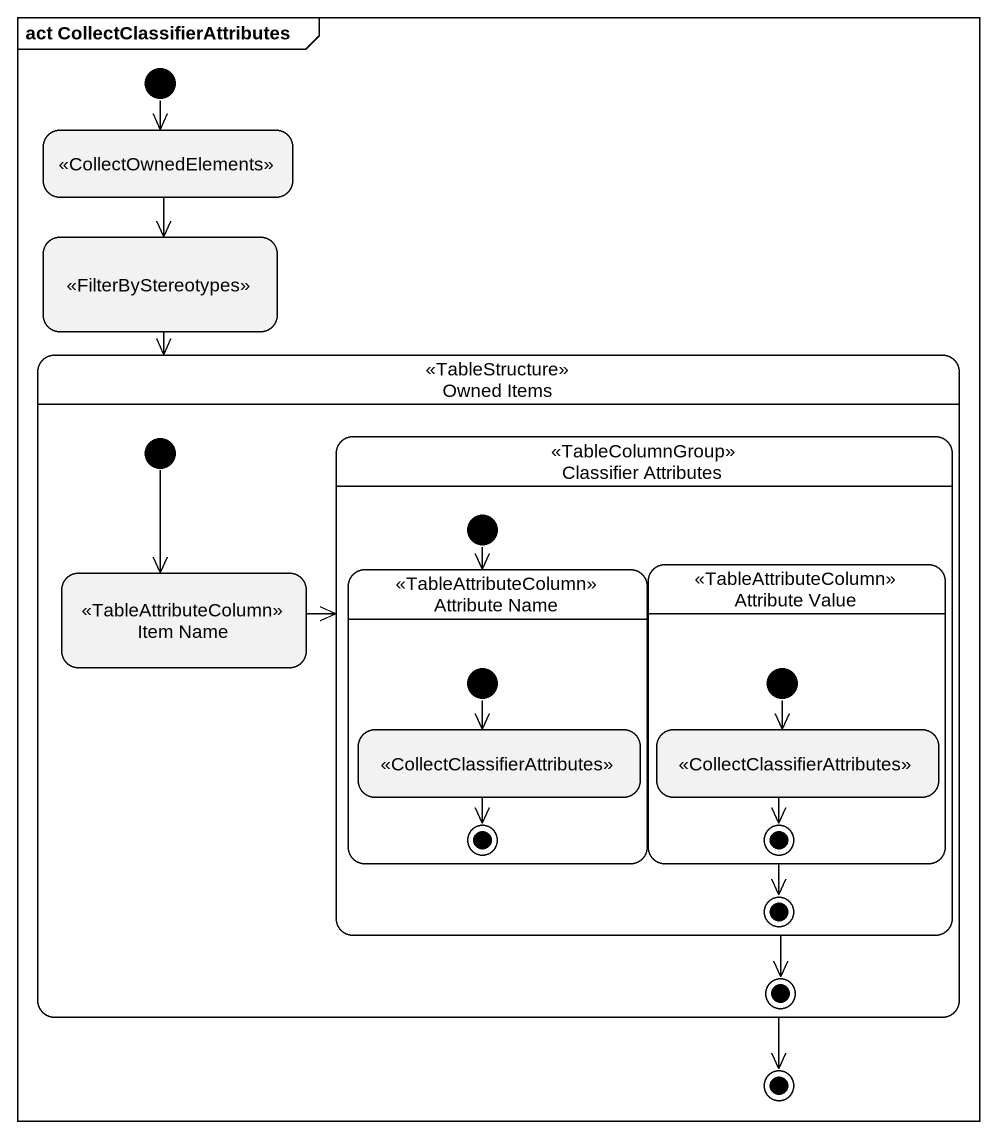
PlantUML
@startuml
mainframe act CollectClassifierAttributes
hide empty description
state " " as state1 <<CollectOwnedElements>>
state " " as state2 <<FilterByStereotypes>>
state "Owned Items" as Owned_Items <<TableStructure>> {
  state "Classifier Attributes" as Classifier_Attributes <<TableColumnGroup>> {
    state "Attribute Name" as Attribute_Name <<TableAttributeColumn>> {
      state " " as state3 <<CollectClassifierAttributes>>
      [*] --> state3
      state3 --> [*]
    }
    state "Attribute Value" as Attribute_Value <<TableAttributeColumn>> {
      state " " as state4 <<CollectClassifierAttributes>>
      [*] --> state4
      state4 --> [*]
    }
    [*] --> Attribute_Name
    Attribute_Value --> [*]
  }
  state "Item Name" as Item_Name <<TableAttributeColumn>>
  [*] --> Item_Name
  Classifier_Attributes --> [*]
}
[*] --> state1
state1 --> state2
state2 --> Owned_Items
Item_Name -right-> Classifier_Attributes
Owned_Items --> [*]
@enduml
